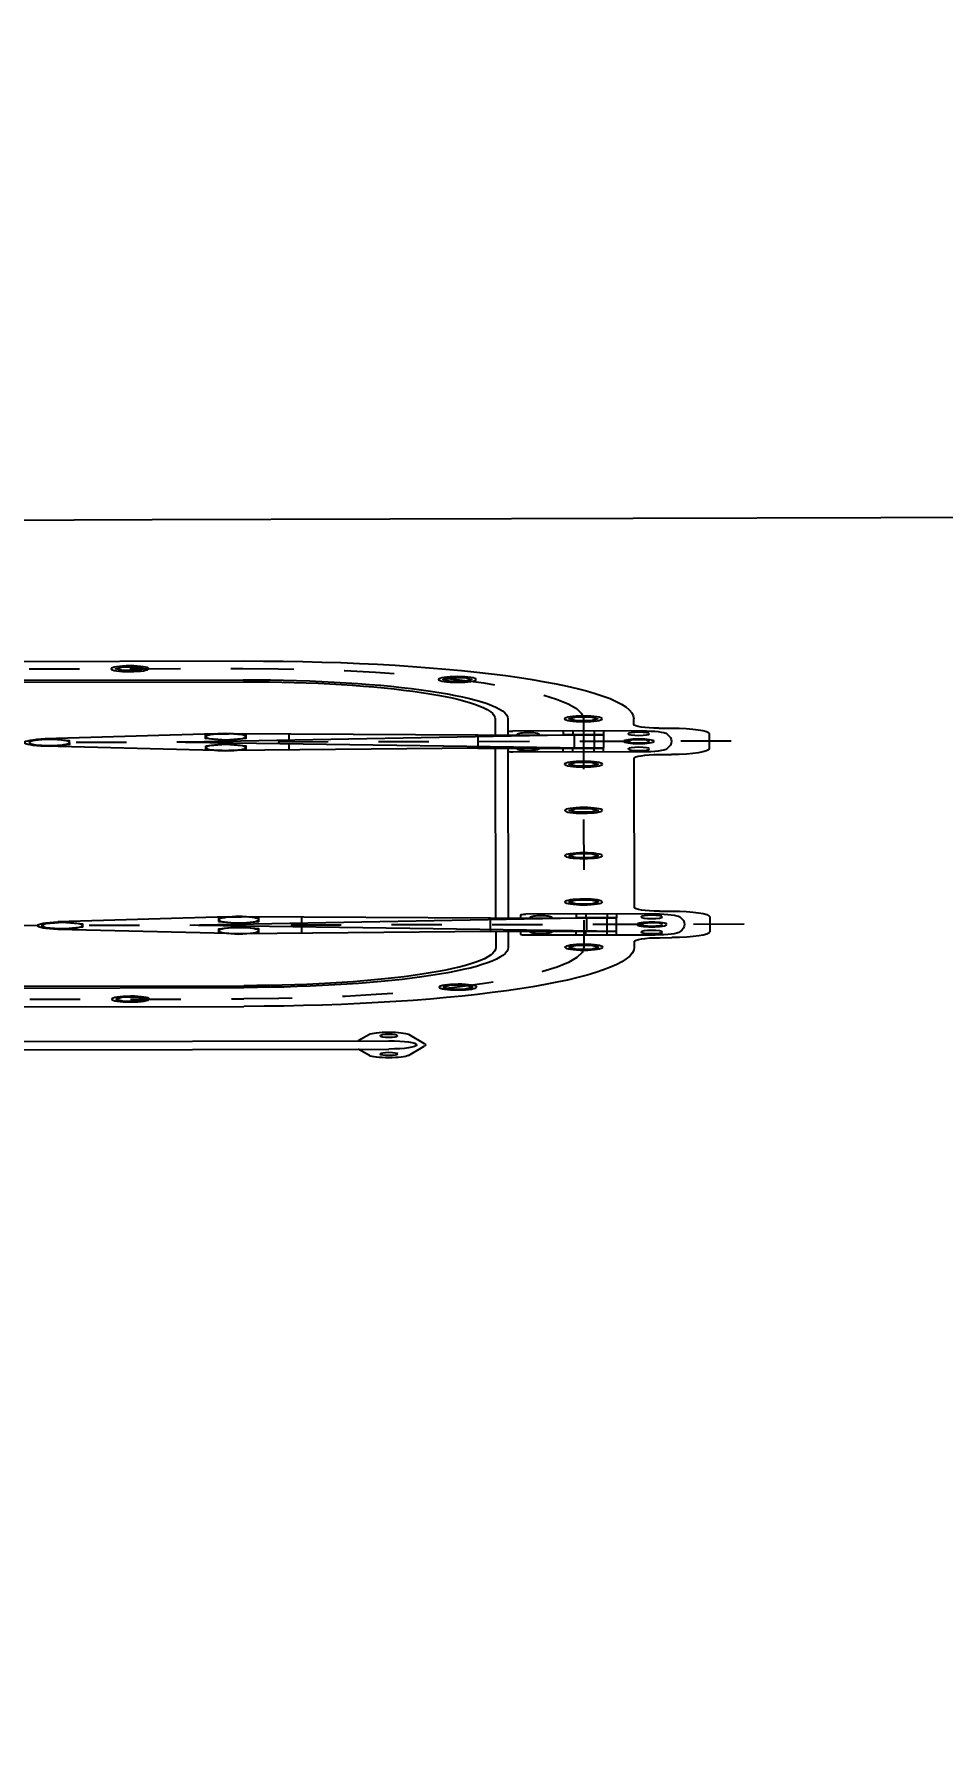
# Model space of a CAD drawing. Header units: millimetres. Extents: x -4 to 3776, y -4 to 4079.
# Drawn here: x 336.767 to 338.571, y 175.129 to 178.516 of the extents above; entities that cross this region are included whole.
import ezdxf
from ezdxf import colors
from ezdxf.entities.mleader import LeaderData, LeaderLine
from ezdxf.math import Vec2, Vec3

# ---------------------------------------------------------------- set-up
doc = ezdxf.new("R2010")
doc.units = ezdxf.units.MM
doc.linetypes.add('CENTER', pattern=[2, 1.25, -0.25, 0.25, -0.25])
doc.linetypes.add('PHANTOM', pattern=[2.5, 1.25, -0.25, 0.25, -0.25, 0.25, -0.25])
doc.layers.add('03-input', color=3, linetype='Continuous')
doc.layers.add('BK_kedu', color=255, linetype='Continuous')
doc.styles.get("Standard").update_dxf_attribs({"font": 'arial.ttf'})

# ---------------------------------------------------------------- blocks, each defined once
blk = doc.blocks.new('HANDRAIL')
at = {"layer": '03-input', "color": 0, "linetype": 'Continuous'}
for p, q in [((292.25, 39), (287.86, 22)), ((307.75, 39), (314.04, 14.62)), ((-300, 22), (300, 22)), ((307.75, -17), (314.04, 7.37)), ((-300, 0), (300, 0)), ((292.25, -17), (287.86, 0))]:
    blk.add_line(p, q, dxfattribs=at)
for centre in [(300, 35), (300, -13)]:
    blk.add_circle(centre, 3.5, dxfattribs=at)
for centre, radius, start, end in [((300, 37), 8, 14.47751, 165.52249), ((300, 11), 11, 270, 90), ((300, 11), 14.5, 345.52249, 14.47751), ((300, -15), 8, 194.47751, 345.52249)]:
    blk.add_arc(centre, radius, start, end, dxfattribs=at)
blk = doc.blocks.new('door-side')
at = {"layer": '03-input', "color": 0, "linetype": 'Continuous'}
for p, q in [((-242.5, 915), (242.5, 915)), ((-242.5, 865), (242.5, 865)), ((-242.5, 860), (242.5, 860)), ((342.5, 717.5), (342.5, 760)), ((347.5, 717.5), (347.5, 760)), ((397.5, 745), (397.5, 760)), ((407.5, 735), (412.5, 735)), ((352.5, 726), (352.5, 717.5)), ((405.82, 728), (354.5, 728)), ((374.5, 728), (374.5, 718)), ((378.25, 728), (378.25, 718)), ((386.75, 728), (386.75, 718)), ((390.5, 728), (390.5, 718)), ((236.48, 722.14), (168.71, 709.84)), ((340.5, 717.5), (241.63, 722.47)), ((265.5, 721.27), (265.5, 704.87)), ((390.5, 718), (374.5, 718)), ((427.5, 680), (427.5, 720)), ((382.5, 717.5), (224.95, 700.5)), ((340.5, 717.5), (390.5, 717.5)), ((340.5, 712.97), (340.5, 717.5)), ((340.5, 712.97), (340.5, 687.03)), ((378.75, 717.5), (378.75, 682.5)), ((386.75, 717.5), (386.75, 682.5)), ((390.5, 717.5), (390.5, 682.5)), ((382.5, 682.5), (224.95, 699.5)), ((265.5, 695.13), (265.5, 678.73)), ((236.48, 677.86), (168.71, 690.16)), ((340.5, 687.03), (340.5, 682.5)), ((340.5, 682.5), (241.63, 677.53)), ((340.5, 682.5), (390.5, 682.5)), ((342.5, 232.5), (342.5, 682.5)), ((347.5, 232.5), (347.5, 682.5)), ((352.5, 682.5), (352.5, 674)), ((374.5, 672), (374.5, 682)), ((390.5, 682), (374.5, 682)), ((378.25, 672), (378.25, 682)), ((386.75, 672), (386.75, 682)), ((390.5, 672), (390.5, 682)), ((405.82, 672), (354.5, 672)), ((407.5, 665), (412.5, 665)), ((397.5, 260), (397.5, 655)), ((407.5, 250), (412.5, 250)), ((231.48, 237.14), (163.71, 224.84)), ((335.5, 232.5), (236.63, 237.47)), ((347.5, 232.5), (347.5, 241)), ((400.82, 243), (349.5, 243)), ((369.5, 243), (369.5, 233)), ((373.25, 243), (373.25, 233)), ((381.75, 243), (381.75, 233)), ((385.5, 243), (385.5, 233)), ((377.5, 232.5), (219.95, 215.5)), ((260.5, 219.87), (260.5, 236.27)), ((335.5, 227.97), (335.5, 232.5)), ((335.5, 232.5), (385.5, 232.5)), ((385.5, 233), (369.5, 233)), ((373.75, 197.5), (373.75, 232.5)), ((381.75, 197.5), (381.75, 232.5)), ((385.5, 197.5), (385.5, 232.5)), ((427.5, 235), (427.5, 195)), ((335.5, 202.03), (335.5, 227.97)), ((377.5, 197.5), (219.95, 214.5)), ((260.5, 193.73), (260.5, 210.13)), ((231.48, 192.86), (163.71, 205.16)), ((335.5, 197.5), (236.63, 192.53)), ((335.5, 202.03), (335.5, 197.5)), ((335.5, 197.5), (385.5, 197.5)), ((342.5, 155), (342.5, 197.5)), ((347.5, 155), (347.5, 197.5)), ((347.5, 189), (347.5, 197.5)), ((369.5, 187), (369.5, 197)), ((385.5, 197), (369.5, 197)), ((373.25, 187), (373.25, 197)), ((381.75, 187), (381.75, 197)), ((385.5, 187), (385.5, 197)), ((400.82, 187), (349.5, 187)), ((407.5, 180), (412.5, 180)), ((397.5, 170), (397.5, 155)), ((-242.5, 55), (242.5, 55)), ((-242.5, 50), (242.5, 50)), ((-242.5, 0), (242.5, 0))]:
    blk.add_line(p, q, dxfattribs=at)
at = {"layer": '03-input', "color": 0, "linetype": 'CENTER'}
for p, q in [((-242.5, 895), (242.5, 895)), ((377.5, 155), (377.5, 760)), ((441.11, 700), (154.24, 700)), ((436.11, 215), (149.24, 215)), ((-242.5, 20), (242.5, 20))]:
    blk.add_line(p, q, dxfattribs=at)
at = {"layer": '03-input', "color": 0, "linetype": 'Continuous'}
for points in [[(194.61, 890), (191.73, 895), (194.61, 900), (200.39, 900), (203.27, 895), (200.39, 890)], [(324.61, 859.88), (321.73, 864.88), (324.61, 869.88), (330.39, 869.88), (333.27, 864.88), (330.39, 859.88)], [(374.61, 755), (371.73, 760), (374.61, 765), (380.39, 765), (383.27, 760), (380.39, 755)], [(232.5, 719.12), (240.5, 723.74), (248.5, 719.12), (248.5, 709.88), (240.5, 705.26), (232.5, 709.88)], [(162.5, 695.38), (170.5, 690.76), (178.5, 695.38), (178.5, 704.62), (170.5, 709.24), (162.5, 704.62)], [(232.5, 690.12), (240.5, 694.74), (248.5, 690.12), (248.5, 680.88), (240.5, 676.26), (232.5, 680.88)], [(374.61, 635), (371.73, 640), (374.61, 645), (380.39, 645), (383.27, 640), (380.39, 635)], [(374.61, 512.5), (371.73, 517.5), (374.61, 522.5), (380.39, 522.5), (383.27, 517.5), (380.39, 512.5)], [(374.61, 402.5), (371.73, 397.5), (374.61, 392.5), (380.39, 392.5), (383.27, 397.5), (380.39, 402.5)], [(374.61, 280), (371.73, 275), (374.61, 270), (380.39, 270), (383.27, 275), (380.39, 280)], [(227.5, 224.88), (235.5, 220.26), (243.5, 224.88), (243.5, 234.12), (235.5, 238.74), (227.5, 234.12)], [(157.5, 219.62), (165.5, 224.24), (173.5, 219.62), (173.5, 210.38), (165.5, 205.76), (157.5, 210.38)], [(227.5, 195.88), (235.5, 191.26), (243.5, 195.88), (243.5, 205.12), (235.5, 209.74), (227.5, 205.12)], [(374.61, 160), (371.73, 155), (374.61, 150), (380.39, 150), (383.27, 155), (380.39, 160)], [(324.61, 55.12), (321.73, 50.12), (324.61, 45.12), (330.39, 45.12), (333.27, 50.12), (330.39, 55.12)], [(194.61, 25), (191.73, 20), (194.61, 15), (200.39, 15), (203.27, 20), (200.39, 25)]]:
    blk.add_lwpolyline(points, close=True, dxfattribs=at)
for centre, radius in [((197.5, 895), 7.5), ((327.5, 864.88), 7.5), ((377.5, 760), 7.5), ((240.5, 714.5), 8), ((404.5, 720), 4.25), ((170.5, 700), 8), ((404.5, 700), 6), ((404.5, 700), 4.25), ((240.5, 685.5), 8), ((404.5, 680), 4.25), ((377.5, 640), 7.5), ((377.5, 517.5), 7.5), ((377.5, 397.5), 7.5), ((377.5, 275), 7.5), ((235.5, 229.5), 8), ((399.5, 235), 4.25), ((165.5, 215), 8), ((399.5, 215), 6), ((399.5, 215), 4.25), ((235.5, 200.5), 8), ((399.5, 195), 4.25), ((377.5, 155), 7.5), ((327.5, 50.12), 7.5), ((197.5, 20), 7.5)]:
    blk.add_circle(centre, radius, dxfattribs=at)
for centre, radius, start, end in [((242.5, 760), 155, 0, 90), ((242.5, 760), 105, 0, 90), ((242.5, 760), 100, 0, 90), ((407.5, 745), 10, 180, 270), ((412.5, 720), 15, 0, 90), ((354.5, 726), 2, 90, 180), ((405.82, 718), 10, 10.69381, 90), ((240.5, 700), 22.5, 87.12135, 100.28656), ((360.5, 720), 4.25, 323.96812, 216.03188), ((310.5, 700), 107, 349.30619, 10.69381), ((170.5, 700), 10, 100.28656, 259.71344), ((225, 700), 0.5, 96.15941, 263.84059), ((240.5, 700), 22.5, 259.71344, 272.87865), ((360.5, 680), 4.25, 143.96812, 36.03188), ((405.82, 682), 10, 270, 349.30619), ((412.5, 680), 15, 270, 0), ((354.5, 674), 2, 180, 270), ((407.5, 655), 10, 90, 180), ((407.5, 260), 10, 180, 270), ((412.5, 235), 15, 0, 90), ((235.5, 215), 22.5, 87.12135, 100.28656), ((349.5, 241), 2, 90, 180), ((355.5, 235), 4.25, 323.96812, 216.03188), ((400.82, 233), 10, 10.69381, 90), ((305.5, 215), 107, 349.30619, 10.69381), ((165.5, 215), 10, 100.28656, 259.71344), ((220, 215), 0.5, 96.15941, 263.84059), ((355.5, 195), 4.25, 143.96812, 36.03188), ((235.5, 215), 22.5, 259.71344, 272.87865), ((400.82, 197), 10, 270, 349.30619), ((412.5, 195), 15, 270, 0), ((349.5, 189), 2, 180, 270), ((407.5, 170), 10, 90, 180), ((242.5, 155), 155, 270, 0), ((242.5, 155), 100, 270, 0), ((242.5, 155), 105, 270, 0)]:
    blk.add_arc(centre, radius, start, end, dxfattribs=at)
at = {"layer": '03-input', "color": 0, "linetype": 'CENTER'}
for centre, start, end in [((242.5, 760), 0, 90), ((242.5, 155), 270, 0)]:
    blk.add_arc(centre, 135, start, end, dxfattribs=at)
blk = doc.blocks.new('NJMFGNJ')
at = {"layer": '03-input', "color": 0, "linetype": 'PHANTOM'}
blk.add_lwpolyline([(338.415, 211.4728), (338.912, 211.4736), (339.4037, 211.4742), (339.8866, 211.4746), (340.3585, 211.4749), (340.8228, 211.4749), (341.2847, 211.4745), (341.7489, 211.4735), (342.2203, 211.4717), (342.704, 211.4689), (343.2048, 211.4649), (343.7276, 211.4596), (344.2749, 211.4526), (344.8388, 211.443), (345.4092, 211.4294), (345.9758, 211.4107), (346.5283, 211.3858), (347.0565, 211.3533), (347.5501, 211.3122), (347.9988, 211.2613), (348.395, 211.1999), (348.741, 211.1296), (349.0417, 211.0527)], dxfattribs=at)
at = {"layer": '03-input', "color": 0, "linetype": 'PHANTOM', "xscale": 0.004999999999999992, "zscale": 0.004999999999999992, "rotation": 180.1111519105078}
for name, p, yscale in [('door-side', (341.3914, 211.1965), 0.0007500000000072748), ('HANDRAIL', (341.3928, 210.4415), 0.0007499999999981801)]:
    blk.add_blockref(name, p, dxfattribs=dict(at, yscale=yscale))

msp = doc.modelspace()

# ---------------------------------------------------------------- block references
at = {"xscale": -1, "rotation": 0.2223038210638429}
msp.add_blockref('NJMFGNJ', (678.1779, -32.6023), dxfattribs=at)

# ---------------------------------------------------------------- leaders
at = {"layer": 'BK_kedu'}
ml = msp.add_multileader_mtext('Standard', dxfattribs=at)
ml.set_content('', color=256)
ml.set_leader_properties()
ml.build(insert=Vec2(0, 0))
ml.multileader.update_dxf_attribs({"text_right_attachment_type": 6, "dogleg_length": 0.36, "arrow_head_size": 0.18})
ctx = ml.context
ctx.base_point, ctx.char_height, ctx.arrow_head_size, ctx.landing_gap_size, ctx.plane_origin = Vec3(3775.9986, 4079.3284), 0.18, 0.18, 0.09, Vec3(3774.6386, 4079.3284)
ctx.right_attachment = 6
notes = []
notes.append((ctx, [(0, (0, 0, 0), (0, 0), (1, 0), 1, [])]))
ctx.mtext.insert, ctx.mtext.flow_direction = Vec3(3776.0886, 4079.4184), 5
for ctx, leaders in notes:
    for number, flags, end, landing, length, lines in leaders:
        leader = LeaderData()
        leader.index, (leader.has_last_leader_line, leader.has_dogleg_vector, leader.attachment_direction) = number, flags
        leader.last_leader_point, leader.dogleg_vector, leader.dogleg_length = Vec3(end), Vec3(landing), length
        for number, points, colour, breaks in lines:
            line = LeaderLine()
            line.index, line.vertices, line.color, line.breaks = number, Vec3.list(points), colors.encode_raw_color(colour), breaks
            leader.lines.append(line)
        ctx.leaders.append(leader)

doc.saveas('drawing.dxf')
